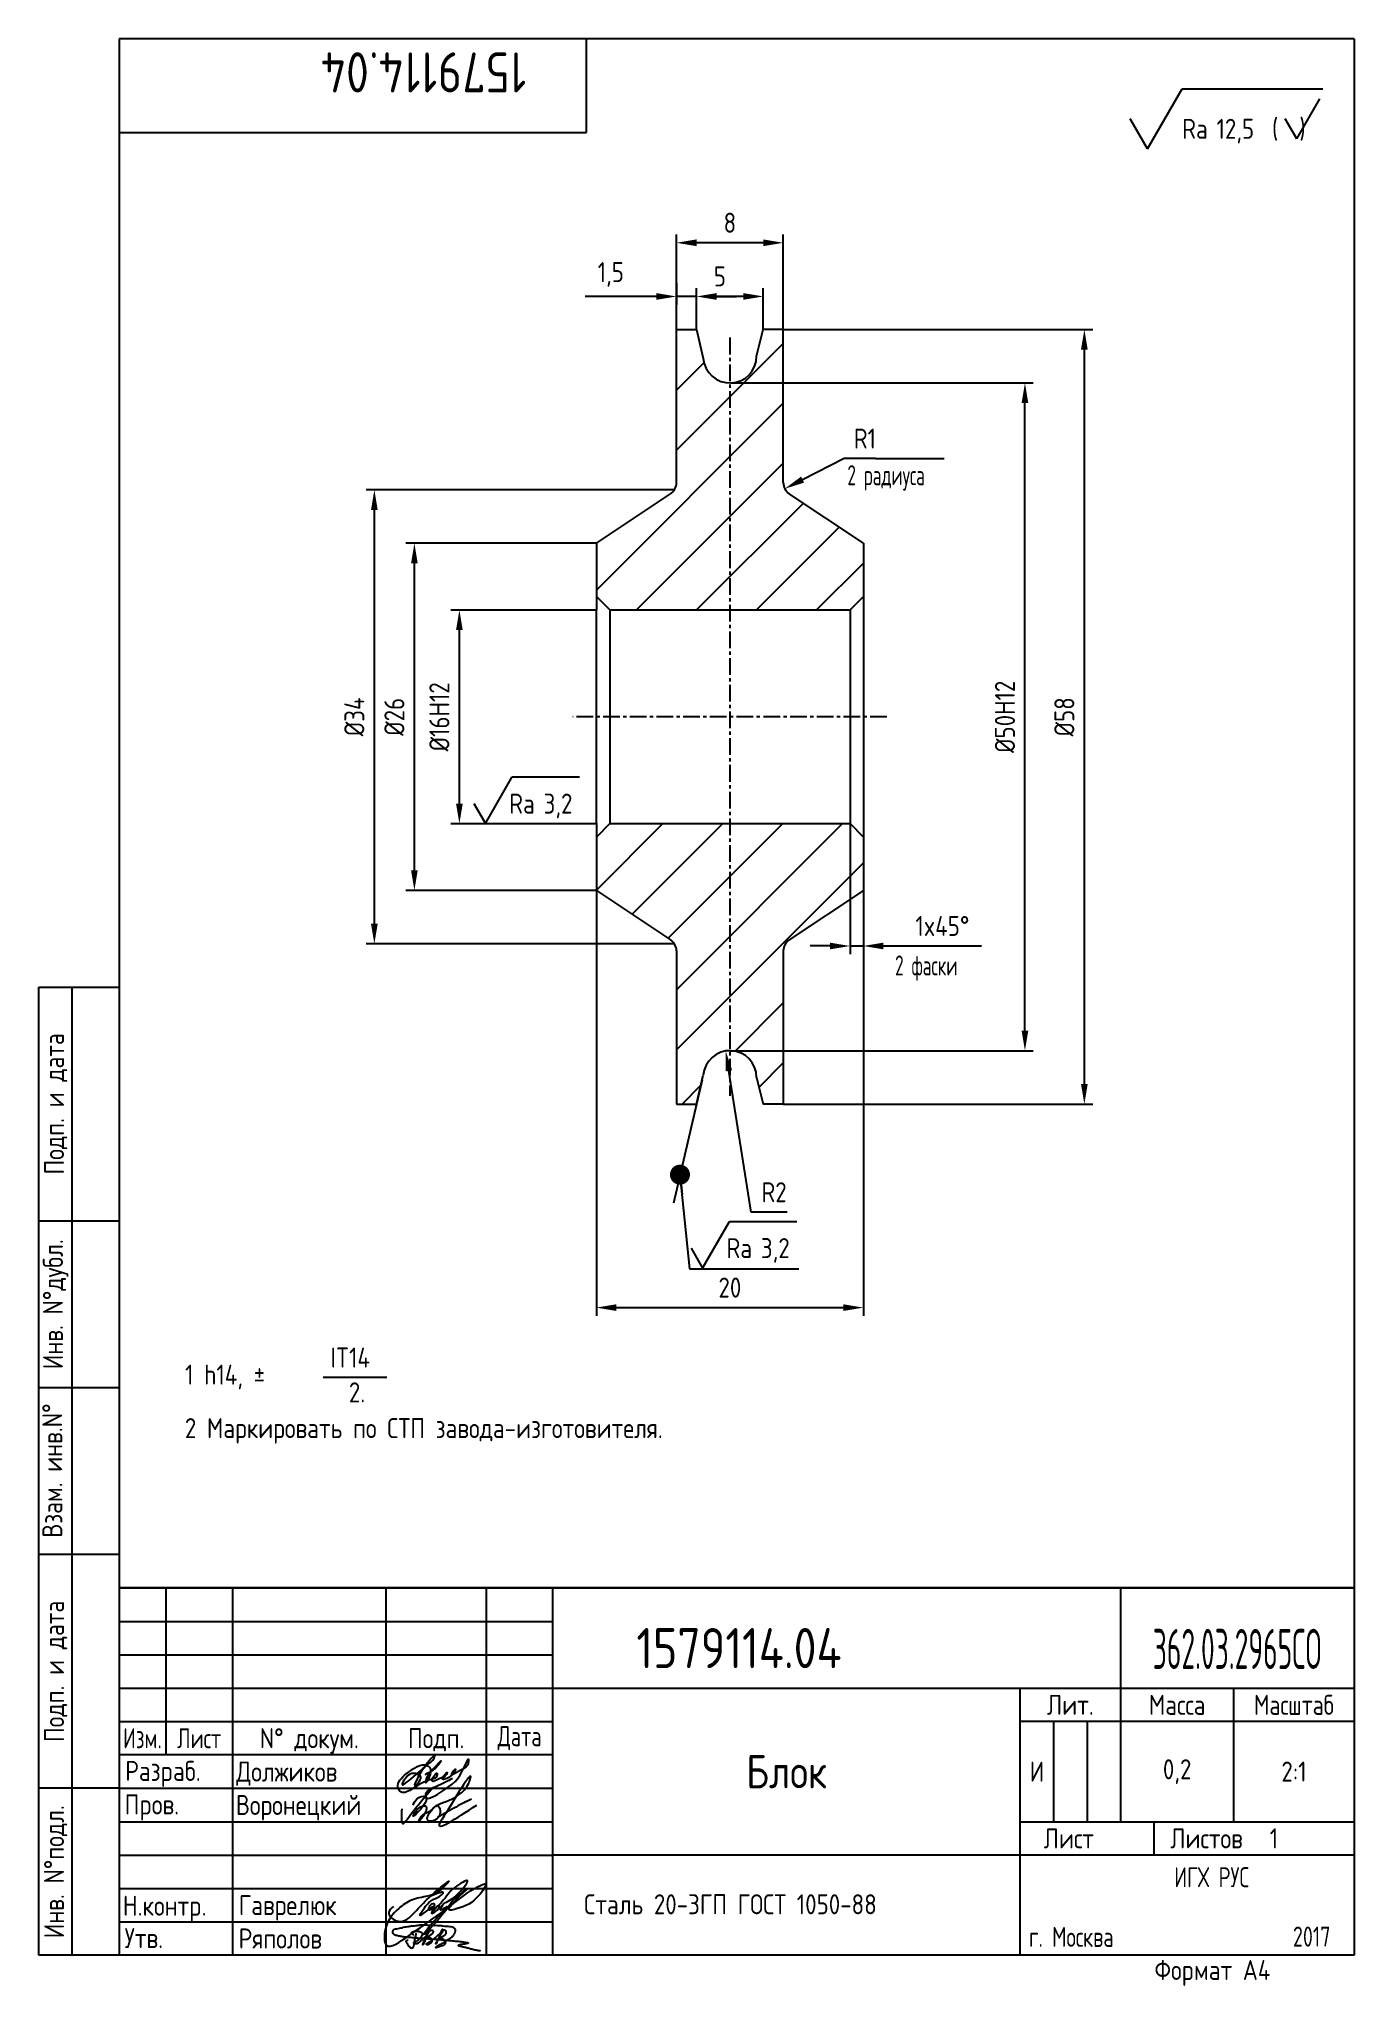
# Paper-space layout 'A4_protect' of a CAD drawing. Header units: millimetres. Extents: x 8 to 205, y 0 to 292.
# The model-space entities are those that its viewports show. They can reach past a viewport. Long polylines and large blocks are cut down to what shows.
import ezdxf
from ezdxf.enums import TextEntityAlignment as Align

# ---------------------------------------------------------------- set-up
doc = ezdxf.new("R2010")
doc.units = ezdxf.units.MM
doc.header["$LTSCALE"] = 4
doc.linetypes.add('CENTER', pattern=[2, 1.25, -0.25, 0.25, -0.25])
for name, color, linetype in [('Bord', 1, 'Continuous'), ('CEN', 5, 'CENTER'), ('Cont', 6, 'Continuous'), ('DIM', 7, 'Continuous'), ('Hatch', 2, 'Continuous'), ('Text', 3, 'Continuous'), ('Textb', 6, 'Continuous')]:
    doc.layers.add(name, color=color, linetype=linetype)
doc.layers.get('Defpoints').off()
doc.styles.add('Style1', font='romans.shx', dxfattribs={"width": 0.8})
doc.dimstyles.new('Lin05', dxfattribs={"dimscale": 0.5, "dimtxt": 3, "dimasz": 3, "dimexe": 1.25, "dimexo": 0, "dimgap": 1.5, "dimtad": 1, "dimtxsty": 'Style1', "dimcen": 2.5, "dimclrt": 3, "dimadec": 0, "dimazin": 0, "dimtfac": 1, "dimtmove": 0, "dimatfit": 3, "dimldrblk": 'DOT', "dimfxl": 1, "dimarcsym": 0})
doc.dimstyles.new('Rad05', dxfattribs={"dimscale": 0.5, "dimtxt": 3, "dimasz": 3, "dimexe": 1.25, "dimexo": 0, "dimgap": 1.5, "dimtad": 1, "dimtoh": 1, "dimtxsty": 'Style1', "dimcen": 2.5, "dimclrt": 3, "dimadec": 0, "dimazin": 0, "dimtfac": 1, "dimtmove": 0, "dimatfit": 3, "dimfxl": 1, "dimarcsym": 0})

# ---------------------------------------------------------------- blocks, each defined once
blk = doc.blocks.new('A4')
at = {"layer": 'Bord'}
for p, q in [((20, 55), (85, 55)), ((20, 50), (85, 50)), ((20, 45), (85, 45)), ((160, 40), (160, 25)), ((165, 40), (165, 25)), ((20, 30), (85, 30)), ((20, 25), (85, 25)), ((20, 20), (85, 20)), ((20, 15), (85, 15)), ((20, 10), (85, 10))]:
    blk.add_line(p, q, dxfattribs=at)
at = {"layer": 'Cont'}
for p, q in [((205, 292), (20, 292)), ((20, 292), (20, 5)), ((90, 278), (90, 292)), ((205, 292), (205, 5)), ((20, 278), (90, 278)), ((8, 5), (8, 150)), ((8, 150), (20, 150)), ((13, 5), (13, 150)), ((8, 115), (20, 115)), ((20, 90), (8, 90)), ((20, 65), (8, 65)), ((205, 60), (20, 60)), ((20, 60), (205, 60)), ((27, 60), (27, 35)), ((37, 60), (37, 5)), ((60, 5), (60, 60)), ((75, 60), (75, 5)), ((85, 5), (85, 60)), ((170, 60), (170, 25)), ((85, 45), (205, 45)), ((155, 5), (155, 45)), ((187, 25), (187, 45)), ((20, 40), (85, 40)), ((205, 40), (155, 40)), ((85, 35), (20, 35)), ((20, 30), (8, 30)), ((155, 25), (205, 25)), ((175, 25), (175, 20)), ((205, 20), (85, 20)), ((20, 5), (8, 5)), ((205, 5), (20, 5))]:
    blk.add_line(p, q, dxfattribs=at)
at = {"layer": 'Text', "style": 'Style1', "width": 0.8}
for s, p in [('Подп. и дата', (10.5, 132.5)), ('Инв. N%%dдубл.', (10.5, 102.5)), ('Взам. инв.N%%d ', (10, 78.38)), ('Подп. и дата', (10.5, 47.5)), ('Инв. N%%dподл.', (10.5, 17.5))]:
    blk.add_text(s, height=3, rotation=90, dxfattribs=at).set_placement(p, align=Align.MIDDLE)
at = {"layer": 'Text', "style": 'Style1'}
for s, width, p in [('Лит.', 0.8, (162.5, 42.5)), ('Масса', 0.8, (178.5, 42.5)), ('Масштаб', 0.75, (196, 42.5)), ('Изм.', 0.7, (23.5, 37.5)), ('Лист', 0.7, (32, 37.5)), ('N%%d докум.', 0.8, (48.5, 37.5)), ('Подп.', 0.8, (67.5, 37.5)), ('Лист', 0.8, (162.27, 22.5)), ('Листов', 0.8, (182.9, 22.5))]:
    blk.add_text(s, height=3, dxfattribs=dict(at, width=width)).set_placement(p, align=Align.MIDDLE_CENTER)
at = {"layer": 'Text', "style": 'Style1', "width": 0.7}
for s, p in [('Дата', (80, 37.5)), ('ИГХ РУС', (183.68, 16.69))]:
    blk.add_text(s, height=3, dxfattribs=at).set_placement(p, align=Align.MIDDLE)
at = {"layer": 'Text', "style": 'Style1'}
for s, width, p in [('Разpаб.', 0.8, (20.92, 31.1)), ('Пpов.', 0.8, (20.84, 26.08)), ('Н.контp.', 0.8, (20.57, 10.92)), ('Утв.', 0.8, (20.84, 6.06)), ('г. Москва', 0.7, (156.3, 6.25)), ('Фоpмат А4', 0.8, (175.11, 1.29))]:
    blk.add_text(s, height=3, dxfattribs=dict(at, width=width)).set_placement(p)
for tag, p, width in [('ФИО', (39, 31), 0.8), ('ФИО', (39, 26), 0.8), ('ГОСТ_СОРТАМЕНТА', (98.19, 14), 0.8), ('ФИО', (39, 11), 0.8), ('ФИО', (39, 6), 0.8), ('200', (192.85, 6.29), 0.7)]:
    blk.add_attdef(tag, p, '', height=3, dxfattribs=dict(at, width=width))
at = {"layer": 'Text', "style": 'Style1', "width": 0.8}
for tag, p in [('И', (157.49, 32.5)), ('700', (178.5, 32.5)), ('1:20', (196, 32.5))]:
    blk.add_attdef(tag, text='', height=3, dxfattribs=at).set_placement(p, align=Align.MIDDLE)
blk.add_attdef('Сборочный_чертеж', text='', height=3, dxfattribs=at).set_placement((120, 21.3), align=Align.CENTER)
for tag, p in [('1', (171.12, 22.5)), ('2', (193, 22.5))]:
    blk.add_attdef(tag, text='', height=3, dxfattribs=at).set_placement(p, align=Align.MIDDLE_CENTER)
blk.add_attdef('ЛИСТ', text='', height=3, dxfattribs=at).set_placement((85.99, 12.5), align=Align.MIDDLE_LEFT)
at = {"layer": 'Text', "style": 'Style1', "width": 0.7}
blk.add_attdef('%%OГОСТ_ТЕХ._ТРЕБОВАНИЙ', text='', height=3, dxfattribs=at).set_placement((98.19, 8), align=Align.BOTTOM_LEFT)
at = {"layer": 'Textb', "style": 'Style1', "width": 0.8}
blk.add_attdef('1234567', (81, 290), '', height=6, rotation=180, dxfattribs=at)
blk.add_attdef('1234567', (123.4, 48), '', height=6, dxfattribs=at)
for tag, height, p in [('123ХЯ', 6, (183.62, 48)), ('НАИМЕНОВАНИЕ', 5, (120, 30))]:
    blk.add_attdef(tag, text='', height=height, dxfattribs=at).set_placement(p, align=Align.CENTER)
blk = doc.blocks.new('A$C314368CF')
at = {"layer": 'Text'}
for q in [(7.18, 6), (1.98, 3)]:
    blk.add_line((3.72, 0), q, dxfattribs=at)
at = {"layer": 'Text', "style": 'Style1', "width": 0.8}
blk.add_text('(  )', height=3, dxfattribs=at).set_placement((0, 0))
blk = doc.blocks.new('sherISO_18')
at = {"layer": 'Cont'}
for p, q in [((-30.94, -16.46), (-25.74, -7.46)), ((-25.74, -7.46), (-4.67, -7.46)), ((-30.94, -16.46), (-33.54, -11.96))]:
    blk.add_line(p, q, dxfattribs=at)
blk.add_blockref('A$C314368CF', (-12.3, -14.96))
at = {"layer": 'Textb', "style": 'Style1', "width": 0.8}
blk.add_text('Ra', height=3, dxfattribs=at).set_placement((-25.74, -14.96))
blk.add_attdef('12,5', (-20.6, -14.96), '', height=3, dxfattribs=at)
blk = doc.blocks.new('A$C63F45750')
at = {"layer": 'Text'}
for points, knots in [([(3.17, 2.37), (3.12, 2.38), (3.04, 2.41), (2.94, 2.5), (2.85, 2.57), (2.79, 2.69), (2.87, 2.77), (2.99, 2.84), (3.16, 2.89), (3.36, 2.93), (3.6, 2.95), (3.82, 2.92), (4.05, 2.87), (4.25, 2.78), (4.45, 2.63), (4.46, 2.42), (4.38, 2.26), (4.28, 2.1), (4.17, 1.94), (4.03, 1.78), (3.89, 1.62), (3.75, 1.52), (3.63, 1.43), (3.49, 1.36), (3.35, 1.3), (3.24, 1.25), (3.16, 1.21), (3.12, 1.15), (3.19, 1.1), (3.27, 1.09), (3.4, 1.07), (3.55, 1.07), (3.72, 1.12), (3.92, 1.19), (4.1, 1.34), (4.26, 1.51), (4.44, 1.65), (4.59, 1.81), (4.74, 1.93), (4.84, 2.04), (4.93, 2.14), (5.07, 2.29), (5.19, 2.53), (5.28, 2.68), (5.35, 2.96), (5.23, 2.66), (5.2, 2.44), (5.04, 2.09), (4.95, 1.81), (4.86, 1.57), (4.75, 1.31), (4.67, 1.12), (4.46, 0.78), (4.62, 1.17), (4.71, 1.45), (4.88, 1.74), (5.01, 2), (5.08, 2.19), (5.19, 2.4), (5.32, 2.58), (5.4, 2.75), (5.52, 2.89), (5.65, 3.04), (5.85, 3.1), (6.02, 3.03), (6.08, 2.87), (6.03, 2.7), (5.9, 2.51), (5.7, 2.37), (5.55, 2.23), (5.4, 2.17), (5.31, 2.12), (5.12, 2.09), (5.35, 2.07), (5.48, 2), (5.64, 1.93), (5.75, 1.8), (5.85, 1.67), (5.89, 1.54), (5.89, 1.37), (5.8, 1.2), (5.63, 1.06), (5.41, 0.94), (5.23, 0.86), (5.02, 0.92), (5.13, 1.1), (5.28, 1.16), (5.44, 1.27), (5.61, 1.36), (5.74, 1.46), (5.86, 1.53), (5.95, 1.61), (6.05, 1.69), (6.15, 1.77), (6.28, 1.87), (6.46, 2.02), (6.65, 2.19), (6.83, 2.37), (6.98, 2.49), (7.11, 2.61), (7.2, 2.74), (7.32, 2.84), (7.42, 2.97), (7.48, 3.08), (7.48, 3.27), (7.34, 3.08), (7.28, 2.94), (7.18, 2.69), (7.1, 2.46), (7, 2.22), (6.93, 1.98), (6.83, 1.78), (6.73, 1.55), (6.67, 1.34), (6.6, 1.14), (6.56, 1.03), (6.39, 0.99), (6.62, 1.33), (6.75, 1.54), (6.93, 1.87), (7.05, 2.08), (7.18, 2.32), (7.33, 2.6), (7.47, 2.89), (7.6, 3.07), (7.79, 3.18), (7.95, 3.01), (8, 2.81), (7.99, 2.62), (7.94, 2.46), (7.83, 2.33), (7.69, 2.22), (7.53, 2.11), (7.37, 2.03), (7.21, 1.99), (7.11, 1.97), (6.89, 1.98), (7.07, 1.94), (7.15, 1.9), (7.27, 1.88), (7.39, 1.84), (7.52, 1.81), (7.62, 1.72), (7.7, 1.62), (7.78, 1.51), (7.83, 1.39), (7.87, 1.26), (7.88, 1.13), (7.86, 0.99), (7.75, 0.88), (7.6, 0.77), (7.4, 0.73), (7.19, 0.66), (6.97, 0.55), (6.71, 0.48), (6.57, 0.44), (6.42, 0.42), (6.52, 0.58), (6.61, 0.64), (6.81, 0.78), (7.06, 0.89), (7.33, 1.04), (7.55, 1.16), (7.7, 1.24), (7.84, 1.32), (7.99, 1.43), (8.21, 1.58), (8.48, 1.76), (8.74, 1.95), (8.97, 2.12), (9.1, 2.29), (9.23, 2.44), (9.3, 2.6), (9.37, 2.74), (9.42, 2.92), (9.45, 3.13), (9.21, 3.48), (8.67, 3.59), (8.09, 3.63), (7.57, 3.66), (7.06, 3.74), (6.57, 3.75), (6.09, 3.74), (5.67, 3.78), (5.28, 3.78), (4.96, 3.81), (4.65, 3.83), (4.31, 3.82), (3.97, 3.79), (3.61, 3.74), (3.22, 3.67), (2.86, 3.66), (2.53, 3.61), (2.18, 3.52), (1.78, 3.54), (1.38, 3.37), (0.96, 3.35), (0.58, 3.24), (0.25, 3.19), (0.03, 3.06), (-0.03, 2.83), (0.02, 2.6), (0.26, 2.38), (0.59, 2.33), (1, 2.2), (1.48, 2.15), (1.93, 2.05), (2.35, 2.02), (2.72, 2.01), (3.11, 1.94), (3.68, 1.94), (4.25, 1.83), (4.91, 1.87), (5.53, 1.76), (6.13, 1.72), (6.73, 1.71), (7.32, 1.62), (7.99, 1.55), (8.64, 1.54), (9.16, 1.46), (9.61, 1.42), (10.03, 1.4), (10.41, 1.32), (10.73, 1.29), (11.01, 1.24), (11.18, 1.23), (11.42, 1.14), (11.18, 1.06), (11.01, 1.03), (10.71, 0.98), (10.37, 0.92), (10.1, 0.91), (9.65, 0.75), (10.22, 0.67), (10.54, 0.59), (11.08, 0.47), (11.61, 0.35), (12.17, 0.15), (12.64, 0.08), (12.98, 0.03), (13.11, 0.01), (13.18, 0)], [0, 0, 0, 0, 0.153866, 0.270441, 0.388867, 0.510533, 0.592156, 0.71333, 0.90842, 1.11344, 1.349254, 1.61246, 1.782219, 2.047249, 2.291879, 2.451528, 2.651081, 2.806158, 3.017979, 3.227348, 3.462381, 3.633009, 3.75766, 3.920516, 4.080796, 4.214529, 4.291786, 4.349969, 4.397594, 4.50822, 4.594826, 4.799244, 4.954392, 5.128468, 5.437537, 5.632649, 5.842485, 6.094987, 6.293219, 6.410959, 6.551192, 6.687808, 7.022147, 7.294342, 7.425356, 7.52079, 7.946481, 8.313051, 8.59833, 8.833695, 9.090496, 9.427695, 9.601191, 9.883219, 10.093306, 10.673943, 10.798776, 10.974628, 11.287247, 11.486184, 11.648652, 11.848902, 12.027194, 12.25348, 12.40059, 12.537783, 12.716293, 12.91523, 13.208551, 13.438489, 13.549668, 13.67779, 13.77127, 13.930001, 14.029091, 14.272112, 14.434836, 14.547084, 14.739051, 14.830983, 15.061241, 15.268922, 15.500489, 15.788979, 15.879568, 16.024283, 16.221854, 16.418714, 16.593102, 16.783247, 16.91018, 17.018213, 17.135263, 17.278205, 17.430482, 17.620087, 17.979626, 18.191789, 18.388716, 18.565718, 18.714854, 18.857929, 19.039974, 19.171375, 19.283034, 19.400085, 19.618058, 19.882245, 20.150781, 20.377854, 20.649532, 20.89723, 21.042543, 21.40016, 21.557817, 21.667145, 21.752781, 21.926256, 22.412297, 22.813145, 22.961412, 23.171289, 23.607257, 23.940428, 24.110007, 24.291214, 24.48084, 24.697609, 24.904078, 25.034245, 25.218018, 25.407651, 25.573473, 25.787447, 25.930292, 26.051316, 26.18846, 26.285312, 26.406799, 26.52425, 26.630463, 26.793722, 26.898606, 27.029313, 27.171012, 27.314101, 27.419918, 27.580557, 27.709367, 27.829268, 28.024364, 28.266961, 28.41242, 28.705761, 28.989137, 29.187748, 29.233768, 29.332802, 29.529535, 29.667094, 30.039923, 30.332117, 30.61061, 30.769982, 30.856778, 31.109923, 31.313488, 31.656425, 32.066331, 32.296628, 32.49714, 32.710276, 32.891468, 33.014834, 33.177747, 33.444503, 33.618009, 34.409008, 34.914636, 35.419802, 35.95397, 36.458179, 36.88069, 37.388403, 37.738353, 38.034261, 38.353468, 38.693154, 39.037638, 39.391136, 39.787481, 40.203773, 40.488977, 40.784975, 41.26625, 41.668005, 42.070065, 42.499388, 42.869834, 43.079573, 43.213439, 43.554591, 43.717296, 44.153724, 44.506336, 45.019111, 45.587859, 45.90191, 46.270392, 46.703958, 47.093115, 47.952647, 48.44014, 49.079253, 49.808223, 50.268654, 50.851051, 51.604831, 52.298429, 52.776925, 53.1907, 53.661988, 54.042386, 54.348524, 54.616841, 54.853814, 54.983777, 55.126096, 55.333328, 55.613101, 56.008732, 56.315809, 56.59982, 56.87931, 57.399251, 57.889617, 58.432507, 59.066698, 59.660314, 59.862668, 60.07277, 60.07277, 60.07277, 60.07277]), ([(2.31, 1.53), (2.26, 1.52), (2.17, 1.51), (2.06, 1.48), (1.93, 1.38), (2.07, 1.25), (2.14, 1.11), (2.26, 0.93), (2.39, 0.72), (2.57, 0.54), (2.71, 0.44), (2.86, 0.4), (3.02, 0.43), (3.14, 0.54), (3.21, 0.79), (3.25, 1.07), (3.31, 1.4), (3.35, 1.67), (3.38, 1.92), (3.47, 2.19), (3.5, 2.43), (3.54, 2.59), (3.56, 2.64)], [0, 0, 0, 0, 0.15847, 0.269731, 0.363591, 0.555514, 0.688037, 0.848606, 1.204359, 1.433632, 1.58673, 1.729549, 1.880686, 2.057874, 2.19169, 2.63505, 2.928153, 3.184121, 3.441863, 3.696117, 4.025873, 4.178055, 4.178055, 4.178055, 4.178055])]:
    blk.add_open_spline(points, degree=3, knots=knots, dxfattribs=at)
blk = doc.blocks.new('*D6')
at = {"layer": 'DIM', "color": 0, "lineweight": -2, "transparency": 16777216}
for p, q in [((905.18, 447.16), (905.18, 415.3)), ((925.18, 447.16), (925.18, 415.3)), ((906.68, 415.92), (923.68, 415.92))]:
    blk.add_line(p, q, dxfattribs=at)
at = {"layer": 'DIM', "color": 0, "transparency": 16777216}
for points in [[(906.68, 416.17), (906.68, 415.67), (905.18, 415.92)], [(923.68, 416.17), (923.68, 415.67), (925.18, 415.92)]]:
    blk.add_solid(points, dxfattribs=at)
at = {"layer": 'DIM', "color": 3, "transparency": 16777216, "insert": (915.18, 417.42), "char_height": 1.5, "attachment_point": 5, "style": 'Style1'}
blk.add_mtext('20', dxfattribs=at)
blk = doc.blocks.new('_Dot')
at = {"color": 0, "linetype": 'ByBlock', "lineweight": -2}
blk.add_line((-0.5, 0), (-1, 0), dxfattribs=at)
at = {"color": 0, "linetype": 'ByBlock', "const_width": 0.5}
blk.add_lwpolyline([(-0.25, 0, 1), (0.25, 0, 1)], format="xyb", close=True, dxfattribs=at)
blk = doc.blocks.new('*D7')
at = {"layer": 'DIM', "color": 0, "lineweight": -2, "transparency": 16777216}
for p, q in [((919.18, 489.16), (942.36, 489.16)), ((941.73, 432.66), (941.73, 487.66)), ((919.18, 431.16), (942.36, 431.16))]:
    blk.add_line(p, q, dxfattribs=at)
at = {"layer": 'DIM', "color": 0, "transparency": 16777216}
for points in [[(941.48, 487.66), (941.98, 487.66), (941.73, 489.16)], [(941.48, 432.66), (941.98, 432.66), (941.73, 431.16)]]:
    blk.add_solid(points, dxfattribs=at)
at = {"layer": 'DIM', "color": 3, "transparency": 16777216, "insert": (940.23, 460.16), "char_height": 1.5, "attachment_point": 5, "rotation": 90, "style": 'Style1'}
blk.add_mtext('%%c58', dxfattribs=at)
blk = doc.blocks.new('*D8')
at = {"layer": 'DIM', "color": 0, "lineweight": -2, "transparency": 16777216}
for p, q in [((905.18, 473.16), (890.92, 473.16)), ((891.55, 448.66), (891.55, 471.66)), ((905.18, 447.16), (890.92, 447.16))]:
    blk.add_line(p, q, dxfattribs=at)
at = {"layer": 'DIM', "color": 0, "transparency": 16777216}
for points in [[(891.3, 471.66), (891.8, 471.66), (891.55, 473.16)], [(891.3, 448.66), (891.8, 448.66), (891.55, 447.16)]]:
    blk.add_solid(points, dxfattribs=at)
at = {"layer": 'DIM', "color": 3, "transparency": 16777216, "insert": (890.05, 460.16), "char_height": 1.5, "attachment_point": 5, "rotation": 90, "style": 'Style1'}
blk.add_mtext('%%c26', dxfattribs=at)
blk = doc.blocks.new('*D9')
at = {"layer": 'DIM', "color": 0, "lineweight": -2, "transparency": 16777216}
for p, q in [((915.26, 485.16), (937.9, 485.16)), ((937.28, 436.66), (937.28, 483.66)), ((915.18, 435.16), (937.9, 435.16))]:
    blk.add_line(p, q, dxfattribs=at)
at = {"layer": 'DIM', "color": 0, "transparency": 16777216}
for points in [[(937.03, 483.66), (937.53, 483.66), (937.28, 485.16)], [(937.03, 436.66), (937.53, 436.66), (937.28, 435.16)]]:
    blk.add_solid(points, dxfattribs=at)
at = {"layer": 'DIM', "color": 3, "transparency": 16777216, "insert": (935.78, 460.16), "char_height": 1.5, "attachment_point": 5, "rotation": 90, "style": 'Style1'}
blk.add_mtext('%%c50H12', dxfattribs=at)
blk = doc.blocks.new('*D10')
at = {"layer": 'DIM', "color": 0, "lineweight": -2, "transparency": 16777216}
for p, q in [((911.03, 477.16), (887.93, 477.16)), ((888.55, 444.66), (888.55, 475.66)), ((911.03, 443.16), (887.93, 443.16))]:
    blk.add_line(p, q, dxfattribs=at)
at = {"layer": 'DIM', "color": 0, "transparency": 16777216}
for points in [[(888.3, 475.66), (888.8, 475.66), (888.55, 477.16)], [(888.3, 444.66), (888.8, 444.66), (888.55, 443.16)]]:
    blk.add_solid(points, dxfattribs=at)
at = {"layer": 'DIM', "color": 3, "transparency": 16777216, "insert": (887.05, 460.16), "char_height": 1.5, "attachment_point": 5, "rotation": 90, "style": 'Style1'}
blk.add_mtext('%%c34', dxfattribs=at)
blk = doc.blocks.new('*D11')
at = {"layer": 'DIM', "color": 0, "lineweight": -2, "transparency": 16777216}
for p, q in [((916.77, 423.06), (915.1, 433.66)), ((919.46, 423.06), (916.77, 423.06))]:
    blk.add_line(p, q, dxfattribs=at)
at = {"layer": 'DIM', "color": 0, "transparency": 16777216}
blk.add_solid([(915.35, 433.69), (914.86, 433.62), (914.87, 435.14)], dxfattribs=at)
at = {"layer": 'DIM', "color": 3, "transparency": 16777216, "insert": (918.49, 424.56), "char_height": 1.5, "attachment_point": 5, "style": 'Style1'}
blk.add_mtext('R2', dxfattribs=at)
blk = doc.blocks.new('*D12')
at = {"layer": 'DIM', "color": 0, "lineweight": -2, "transparency": 16777216}
for p, q in [((905.18, 468.16), (894.29, 468.16)), ((894.92, 453.66), (894.92, 466.66)), ((905.18, 452.16), (894.29, 452.16))]:
    blk.add_line(p, q, dxfattribs=at)
at = {"layer": 'DIM', "color": 0, "transparency": 16777216}
for points in [[(894.67, 466.66), (895.17, 466.66), (894.92, 468.16)], [(894.67, 453.66), (895.17, 453.66), (894.92, 452.16)]]:
    blk.add_solid(points, dxfattribs=at)
at = {"layer": 'DIM', "color": 3, "transparency": 16777216, "insert": (893.42, 460.16), "char_height": 1.5, "attachment_point": 5, "rotation": 90, "style": 'Style1'}
blk.add_mtext('%%c16H12', dxfattribs=at)
blk = doc.blocks.new('sherISO_04')
at = {"layer": 'Text'}
blk.add_line((4.04, 7), (14.12, 7), dxfattribs=at)
blk.add_lwpolyline([(-1.73, 3), (0, 0), (4.04, 7)], dxfattribs=at)
at = {"layer": 'Text', "style": 'Style1', "width": 0.8}
blk.add_text('Ra', height=3, dxfattribs=at).set_placement((3.58, 1.5))
blk.add_attdef('3,2', (8.73, 1.5), '', height=3, dxfattribs=at)
blk = doc.blocks.new('*D14')
at = {"layer": 'DIM', "color": 0, "lineweight": -2, "transparency": 16777216}
for p, q in [((911.18, 489.11), (911.18, 496.29)), ((919.18, 489.16), (919.18, 496.29)), ((917.68, 495.66), (912.68, 495.66))]:
    blk.add_line(p, q, dxfattribs=at)
at = {"layer": 'DIM', "color": 0, "transparency": 16777216}
for points in [[(912.68, 495.91), (912.68, 495.41), (911.18, 495.66)], [(917.68, 495.91), (917.68, 495.41), (919.18, 495.66)]]:
    blk.add_solid(points, dxfattribs=at)
at = {"layer": 'DIM', "color": 3, "transparency": 16777216, "insert": (915.18, 497.16), "char_height": 1.5, "attachment_point": 5, "style": 'Style1'}
blk.add_mtext('8', dxfattribs=at)
blk = doc.blocks.new('*D15')
at = {"layer": 'DIM', "color": 0, "lineweight": -2, "transparency": 16777216}
for p, q in [((912.68, 489.16), (912.68, 492.27)), ((916.18, 491.64), (914.18, 491.64)), ((917.68, 489.16), (917.68, 492.27))]:
    blk.add_line(p, q, dxfattribs=at)
at = {"layer": 'DIM', "color": 0, "transparency": 16777216}
for points in [[(914.18, 491.89), (914.18, 491.39), (912.68, 491.64)], [(916.18, 491.89), (916.18, 491.39), (917.68, 491.64)]]:
    blk.add_solid(points, dxfattribs=at)
at = {"layer": 'DIM', "color": 3, "transparency": 16777216, "insert": (914.43, 493.14), "char_height": 1.5, "attachment_point": 5, "style": 'Style1'}
blk.add_mtext('5', dxfattribs=at)
blk = doc.blocks.new('*D16')
at = {"layer": 'DIM', "color": 0, "lineweight": -2, "transparency": 16777216}
for p, q in [((909.68, 491.64), (904.34, 491.64)), ((911.18, 492.67), (911.18, 491.02)), ((912.68, 491.64), (911.18, 491.64)), ((912.68, 491.64), (912.68, 492.27)), ((914.18, 491.64), (915.68, 491.64))]:
    blk.add_line(p, q, dxfattribs=at)
at = {"layer": 'DIM', "color": 0, "transparency": 16777216}
for points in [[(909.68, 491.89), (909.68, 491.39), (911.18, 491.64)], [(914.18, 491.89), (914.18, 491.39), (912.68, 491.64)]]:
    blk.add_solid(points, dxfattribs=at)
at = {"layer": 'DIM', "color": 3, "transparency": 16777216, "insert": (906.26, 493.29), "char_height": 1.5, "attachment_point": 5, "style": 'Style1'}
blk.add_mtext('1,5', dxfattribs=at)
blk = doc.blocks.new('*D17')
at = {"layer": 'DIM', "color": 0, "lineweight": -2, "transparency": 16777216}
for p, q in [((924.18, 454.95), (924.18, 442.38)), ((925.18, 454.95), (925.18, 442.38)), ((922.68, 443), (921.18, 443)), ((924.18, 443), (925.18, 443)), ((926.68, 443), (934.02, 443))]:
    blk.add_line(p, q, dxfattribs=at)
at = {"layer": 'DIM', "color": 0, "transparency": 16777216}
for points in [[(922.68, 443.25), (922.68, 442.75), (924.18, 443)], [(926.68, 443.25), (926.68, 442.75), (925.18, 443)]]:
    blk.add_solid(points, dxfattribs=at)
at = {"layer": 'DIM', "color": 3, "transparency": 16777216, "insert": (931.1, 444.5), "char_height": 1.5, "attachment_point": 5, "style": 'Style1'}
blk.add_mtext('1x45°', dxfattribs=at)
blk = doc.blocks.new('*D18')
at = {"layer": 'DIM', "color": 0, "lineweight": -2, "transparency": 16777216}
for p, q in [((923.74, 479.5), (920.63, 477.92)), ((926.09, 479.5), (923.74, 479.5))]:
    blk.add_line(p, q, dxfattribs=at)
at = {"layer": 'DIM', "color": 0, "transparency": 16777216}
blk.add_solid([(920.51, 478.15), (920.74, 477.7), (919.29, 477.24)], dxfattribs=at)
at = {"layer": 'DIM', "color": 3, "transparency": 16777216, "insert": (925.29, 481), "char_height": 1.5, "attachment_point": 5, "style": 'Style1'}
blk.add_mtext('R1', dxfattribs=at)

msp = doc.modelspace()

# ---------------------------------------------------------------- hatches: boundary and pattern name
at = {"layer": 'Hatch'}
h = msp.add_hatch(dxfattribs=at)
h.set_pattern_fill('ANSI31', color=256, style=0)
h.paths.add_polyline_path([(919.626, 476.865, -0.2507649), (919.181, 477.697), (919.181, 489.161), (917.681, 489.161), (917.181, 487.161, -0.4142136), (915.181, 485.161), (915.181, 468.161), (924.181, 468.161), (925.181, 469.161), (925.181, 473.161)])
h.paths.add_polyline_path([(915.181, 485.161, -0.3903882), (913.187, 486.998), (912.681, 489.161), (911.181, 489.161), (911.181, 477.697, -0.2507649), (910.735, 476.865), (905.181, 473.161), (905.181, 469.161), (906.181, 468.161), (915.181, 468.161)])
h.paths.add_polyline_path([(915.181, 435.161, -0.4142136), (917.181, 433.161), (917.681, 431.161), (919.181, 431.161), (919.181, 442.626, -0.2507649), (919.626, 443.458), (925.181, 447.161), (925.181, 451.161), (924.181, 452.161), (915.181, 452.161)])
h.paths.add_polyline_path([(910.735, 443.458, -0.2507649), (911.181, 442.626), (911.181, 431.161), (912.681, 431.161), (913.187, 433.325, -0.3903882), (915.181, 435.161), (915.181, 452.161), (906.181, 452.161), (905.181, 451.161), (905.181, 447.161)])

# ---------------------------------------------------------------- linework, layer by layer
at = {"layer": 'CEN'}
for p, q in [((915.181, 488.555), (915.181, 431.768)), ((926.935, 460.161), (903.427, 460.161))]:
    msp.add_line(p, q, dxfattribs=at)
at = {"layer": 'Cont'}
for p, q in [((911.181, 489.161), (912.681, 489.161)), ((911.181, 477.697), (911.181, 489.161)), ((912.681, 489.161), (913.187, 486.998)), ((917.181, 487.161), (917.681, 489.161)), ((919.181, 489.161), (917.681, 489.161)), ((919.181, 477.697), (919.181, 489.161)), ((905.181, 473.161), (910.735, 476.865)), ((925.181, 473.161), (919.626, 476.865)), ((905.181, 473.161), (905.181, 468.161)), ((925.181, 473.161), (925.181, 468.161)), ((906.181, 468.161), (905.181, 469.161)), ((905.181, 452.161), (905.181, 468.161)), ((906.181, 468.161), (924.181, 468.161)), ((906.181, 468.161), (906.181, 452.161)), ((924.181, 468.161), (925.181, 469.161)), ((924.181, 468.161), (924.181, 452.161)), ((925.181, 468.161), (925.181, 452.161)), ((905.181, 452.161), (905.181, 447.161)), ((906.181, 452.161), (905.181, 451.161)), ((906.181, 452.161), (924.181, 452.161)), ((924.181, 452.161), (925.181, 451.161)), ((925.181, 452.161), (925.181, 447.161)), ((905.181, 447.161), (910.735, 443.458)), ((925.181, 447.161), (919.626, 443.458)), ((911.181, 442.626), (911.181, 431.161)), ((919.181, 442.626), (919.181, 431.161)), ((912.681, 431.161), (913.187, 433.325)), ((917.181, 433.161), (917.681, 431.161)), ((911.181, 431.161), (912.681, 431.161)), ((919.181, 431.161), (917.681, 431.161))]:
    msp.add_line(p, q, dxfattribs=at)
for centre, radius, start, end in [((915.181, 487.161), 2, 184.69965, 0), ((910.181, 477.697), 1, 303.69007, 0), ((920.181, 477.697), 1, 180, 236.30993), ((910.181, 442.626), 1, 0, 56.30993), ((920.181, 442.626), 1, 123.69007, 180), ((915.181, 433.161), 2, 0, 175.30035)]:
    msp.add_arc(centre, radius, start, end, dxfattribs=at)
at = {"layer": 'DIM'}
for p, q in [((926.086, 479.501), (931.239, 479.501)), ((913.104, 432.968), (910.944, 423.744))]:
    msp.add_line(p, q, dxfattribs=at)

# ---------------------------------------------------------------- block references
at = {"layer": 'DIM', "xscale": 0.5, "yscale": 0.5, "zscale": 0.5}
for p in [(896.865, 452.161), (913.136, 418.876)]:
    msp.add_blockref('sherISO_04', p, dxfattribs=at).add_auto_attribs({'3,2': '3,2'})

# ---------------------------------------------------------------- texts
at = {"layer": 'DIM', "color": 3, "style": 'Style1', "width": 0.6}
for s, p in [('2 радиуса', (923.98, 477.505)), ('2 фаски', (927.551, 440.793))]:
    msp.add_text(s, height=1.5, dxfattribs=at).set_placement(p)

# ---------------------------------------------------------------- dimensions: what is measured, and where the dimension line sits
at = {"layer": 'DIM'}
for base, p1, p2, override, picture, middle in [((911.181, 495.661), (919.181, 489.161), (911.181, 489.109), {"dimdec": 0}, '*D14', (915.181, 495.661)), ((912.681, 491.645), (917.681, 489.161), (912.681, 489.161), {"dimsah": 1}, '*D15', (914.431, 491.645))]:
    dim = msp.add_linear_dim(base=base, p1=p1, p2=p2, dimstyle='Lin05', override=override, dxfattribs=at)
    dim.commit()
    dim.dimension.update_dxf_attribs({"geometry": picture, "text_midpoint": middle, "dimtype": 160})
dim = msp.add_linear_dim(base=(911.181, 491.645), p1=(912.681, 491.645), p2=(911.181, 492.67), dimstyle='Lin05', override={"dimdec": 1}, dxfattribs=at)
dim.commit()
dim.dimension.update_dxf_attribs({"geometry": '*D16', "text_midpoint": (906.259, 493.287)})
for base, p1, p2, text, picture, middle in [((941.733, 489.161), (919.181, 431.161), (919.181, 489.161), '%%c<>', '*D7', (940.233, 460.161)), ((937.276, 485.163), (915.181, 435.161), (915.263, 485.163), '%%c<>H12', '*D9', (935.776, 460.162)), ((891.547, 473.161), (905.181, 447.161), (905.181, 473.161), '%%c<>', '*D8', (890.047, 460.161))]:
    dim = msp.add_linear_dim(base=base, p1=p1, p2=p2, angle=90, text=text, dimstyle='Lin05', dxfattribs=at)
    dim.commit()
    dim.dimension.update_dxf_attribs({"geometry": picture, "text_midpoint": middle})
dim = msp.add_radius_dim(center=(920.181, 477.697), mpoint=(919.289, 477.244), dimstyle='Rad05', override={"dimtmove": 1}, dxfattribs=at)
dim.commit()
dim.dimension.update_dxf_attribs({"geometry": '*D18', "text_midpoint": (923.736, 479.501), "dimtype": 164})
dim = msp.add_linear_dim(base=(888.551, 477.161), p1=(911.025, 443.161), p2=(911.025, 477.161), angle=90, text='%%c<>', dimstyle='Lin05', override={"dimdec": 0}, dxfattribs=at)
dim.commit()
dim.dimension.update_dxf_attribs({"geometry": '*D10', "text_midpoint": (887.051, 460.161)})
dim = msp.add_linear_dim(base=(894.917, 468.161), p1=(905.181, 452.161), p2=(905.181, 468.161), angle=90, text='%%c<>H12', dimstyle='Lin05', dxfattribs=at)
dim.commit()
dim.dimension.update_dxf_attribs({"geometry": '*D12', "text_midpoint": (894.917, 460.161), "dimtype": 160})
dim = msp.add_linear_dim(base=(924.181, 443.002), p1=(925.181, 454.948), p2=(924.181, 454.948), text='<>x45°', dimstyle='Lin05', dxfattribs=at)
dim.commit()
dim.dimension.update_dxf_attribs({"geometry": '*D17', "text_midpoint": (931.102, 443.002), "dimtype": 160})
dim = msp.add_linear_dim(base=(925.181, 415.924), p1=(905.181, 447.161), p2=(925.181, 447.161), dimstyle='Lin05', dxfattribs=at)
dim.commit()
dim.dimension.update_dxf_attribs({"geometry": '*D6', "text_midpoint": (915.181, 417.424)})
dim = msp.add_radius_dim(center=(915.181, 433.161), mpoint=(914.87, 435.137), dimstyle='Rad05', dxfattribs=at)
dim.commit()
dim.dimension.update_dxf_attribs({"geometry": '*D11', "text_midpoint": (918.488, 423.058), "dimtype": 164})

# ---------------------------------------------------------------- leaders
msp.add_leader([(911.442, 425.872), (912.165, 418.832), (920.351, 418.832)], dimstyle='Lin05', dxfattribs=at)

psp = doc.layouts.new('A4_protect')

# ---------------------------------------------------------------- linework, layer by layer
at = {"layer": 'Cont'}
psp.add_line((205, 292), (205, 5), dxfattribs=at)
at = {"layer": 'Text'}
psp.add_line((50.56, 91.57), (60.13, 91.57), dxfattribs=at)
for points, knots in [([(64.31, 30.69), (64.73, 31.6), (65.27, 32.78), (67.54, 35.35), (67.09, 34.19), (65.58, 33.16), (61.38, 29.05), (63.03, 31.79), (64.01, 32.47), (65.57, 31.78), (64.93, 30.98), (64.41, 30.29), (64.25, 30.55), (64.29, 30.64), (64.31, 30.69)], [0, 0, 0, 0, 4.062617, 5.226919, 5.800291, 6.663227, 11.774431, 12.938639, 14.11351, 15.354081, 16.396133, 16.918576, 17.03251, 17.182794, 17.182794, 17.182794, 17.182794]), ([(69.96, 31.47), (69.2, 31.05), (67.89, 30.32), (66.01, 29.74), (65.69, 27.81), (70.62, 30.91), (70.95, 31.52), (72.36, 34.55), (72.32, 33.11), (71.45, 32.98), (69.26, 31.51), (70.57, 33.26), (70.04, 31.75), (67.51, 30.64), (69.4, 32.81), (68.86, 31.61), (68.13, 31.64), (66.26, 30.4), (67.6, 32.66), (67.72, 31.57), (65.82, 31.13), (64.54, 30.29), (62.4, 28.94), (61.35, 30.68), (62.85, 32.09), (64.26, 33.06), (65.54, 33.69), (66.5, 33.28), (66.91, 32.29), (65.61, 29.98), (66.31, 32.26), (66.91, 32.71), (68.56, 34.53), (67.57, 33.07), (66.84, 32.53), (66.04, 32.14), (65.79, 32.02)], [0, 0, 0, 0, 2.703743, 4.672825, 5.02799, 7.955933, 13.437489, 13.883188, 14.189441, 16.413959, 17.478513, 18.47964, 18.959294, 20.910841, 22.003091, 22.470554, 23.533771, 24.710748, 26.01626, 26.201331, 27.488187, 30.382065, 32.258784, 33.069724, 35.439902, 37.010787, 38.612861, 39.32109, 39.818865, 41.83144, 42.782113, 44.494961, 45.867914, 46.467245, 48.290622, 49.101188, 49.101188, 49.101188, 49.101188]), ([(64.04, 27.49), (64.2, 27.87), (64.52, 28.62), (67.02, 29.18), (65.21, 26.73), (63.7, 25.4), (64.75, 27.39), (66.89, 27.47), (64.42, 24.17), (65.48, 26.38), (66.65, 26.27), (67.62, 27.77), (68.46, 26.4), (67.62, 25.06), (65.59, 25.06), (67.17, 27.46), (69.58, 28.13), (71.95, 29.42), (73.44, 33.85), (69.66, 27.31), (66.99, 23.17), (70.46, 25.44), (73.6, 27.49)], [0, 0, 0, 0, 1.213353, 2.399709, 5.497648, 5.861317, 7.611627, 8.43806, 10.837371, 11.583123, 13.461301, 14.534506, 15.162086, 17.217848, 17.944717, 20.123775, 21.948027, 26.460707, 27.144718, 34.52243, 35.159468, 41.304292, 41.304292, 41.304292, 41.304292]), ([(62.35, 26.94), (62.31, 26.49), (62.25, 25.82), (62.4, 24.28), (63.74, 26.18), (64.87, 27.61), (66.25, 29.22), (67.05, 30.16)], [0, 0, 0, 0, 1.523947, 2.237958, 3.351836, 5.856423, 9.374056, 9.374056, 9.374056, 9.374056]), ([(72.78, 28.39), (72.01, 28), (70.3, 27.12), (68.63, 26.17), (67.7, 25.64)], [0, 0, 0, 0, 2.587978, 5.77327, 5.77327, 5.77327, 5.77327]), ([(61.09, 12.31), (60.76, 12), (59.88, 11.19), (62.27, 9.33), (65.4, 12.59), (66.89, 14.2), (69.78, 16.42), (67.88, 14.34), (66.47, 13.82), (63.77, 13.44), (61.47, 11.77), (59.74, 9.73), (59.59, 5.21), (65.75, 9.58), (69.5, 12.19), (72.78, 14.89), (75.45, 16.02), (73.13, 12.69), (71.84, 12.38), (68.53, 11.31), (70.8, 13.75), (72.87, 15.46), (70.18, 13.66), (69.07, 11.56), (64.29, 6.43), (66.89, 9.91), (70.01, 13.13), (67.87, 11.33), (68.43, 12.66), (69.59, 13.19), (70.77, 14.04), (73.03, 16.89), (69.41, 14.78), (69.11, 13.48), (66.07, 10.88), (67.69, 11.57), (68.29, 12.79), (67.23, 12.01), (65.93, 11.48), (66.98, 13.13), (67.34, 12.41), (66.27, 11.95), (64.46, 10.2), (65.95, 12.44), (66.87, 13.4), (68.03, 13.71), (68.98, 14.75), (67.73, 14.26), (66.69, 13.86)], [0, 0, 0, 0, 1.17994, 3.087717, 5.863103, 12.338328, 12.854096, 14.088578, 16.834551, 19.302558, 21.570562, 25.210018, 27.650956, 31.348291, 40.129863, 44.562748, 45.223917, 46.979401, 51.214655, 52.099288, 55.323111, 56.227801, 58.471865, 60.028126, 65.752911, 68.466223, 71.038525, 71.934922, 72.780229, 73.495807, 76.028152, 77.999346, 80.11892, 83.1954, 85.334448, 86.270878, 87.060466, 88.110212, 88.803314, 89.989889, 90.197567, 90.706974, 92.884587, 94.19917, 96.055742, 97.375783, 97.753899, 99.636325, 99.636325, 99.636325, 99.636325])]:
    psp.add_open_spline(points, degree=3, knots=knots, dxfattribs=at)

# ---------------------------------------------------------------- block references
ref = psp.add_blockref('A4', (0, 0))
ref.add_attrib('ФИО', 'Должиков', (37.55, 31), dxfattribs={"layer": 'Text', "height": 3, "style": 'Style1', "width": 0.8})
ref.add_attrib('ФИО', 'Воронецкий', (37.5, 26), dxfattribs={"layer": 'Text', "height": 3, "style": 'Style1', "width": 0.8})
ref.add_attrib('ФИО', 'Гаврелюк', (37.94, 11), dxfattribs={"layer": 'Text', "height": 3, "style": 'Style1', "width": 0.8})
ref.add_attrib('ФИО', 'Ряполов', (37.91, 6), dxfattribs={"layer": 'Text', "height": 3, "style": 'Style1', "width": 0.8})
ref.add_attrib('123ХЯ', '362.03.2965СО', dxfattribs={"layer": 'Textb', "height": 6, "style": 'Style1', "width": 0.48}).set_placement((187.47, 47.87), align=Align.CENTER)
ref.add_attrib('1234567', '1579114.04', (97.49, 48), dxfattribs={"layer": 'Textb', "height": 6, "style": 'Style1', "width": 0.8})
ref.add_attrib('НАИМЕНОВАНИЕ', 'Блок', dxfattribs={"layer": 'Textb', "height": 5, "style": 'Style1', "width": 0.8}).set_placement((120, 30), align=Align.CENTER)
ref.add_attrib('ЛИСТ', 'Сталь 20-3ГП ГОСТ 1050-88', dxfattribs={"layer": 'Text', "height": 3, "style": 'Style1', "width": 0.8}).set_placement((89.67, 12.63), align=Align.MIDDLE_LEFT)
ref.add_attrib('И', 'И', dxfattribs={"layer": 'Text', "height": 3, "style": 'Style1', "width": 0.8}).set_placement((157.49, 32.5), align=Align.MIDDLE)
ref.add_attrib('700', '0,2', dxfattribs={"layer": 'Text', "height": 3, "style": 'Style1', "width": 0.8}).set_placement((178.5, 32.5), align=Align.MIDDLE)
ref.add_attrib('1:20', '2:1', dxfattribs={"layer": 'Text', "height": 3, "style": 'Style1', "width": 0.8}).set_placement((196, 32.5), align=Align.MIDDLE)
ref.add_attrib('2', '1', dxfattribs={"layer": 'Text', "height": 3, "style": 'Style1', "width": 0.8}).set_placement((193, 22.5), align=Align.MIDDLE_CENTER)
ref.add_attrib('200', '2017', (195.84, 6.29), dxfattribs={"layer": 'Text', "height": 3, "style": 'Style1', "width": 0.7})
ref.add_attrib('1234567', '1579114.04', (81, 290), dxfattribs={"layer": 'Textb', "height": 6, "rotation": 180, "style": 'Style1', "width": 0.8})
at = {"layer": 'Cont'}
psp.add_blockref('A$C63F45750', (60.98, 5.68), dxfattribs=at)
at = {"layer": 'DIM'}
psp.add_blockref('sherISO_18', (205, 292), dxfattribs=at).add_auto_attribs({'12,5': '12,5'})

# ---------------------------------------------------------------- texts
at = {"layer": 'Text', "style": 'Style1', "width": 0.8}
for s, p in [('1 h14, %%P', (29.9, 90.45)), ('IT14', (51.68, 93.01)), ('2.', (54.43, 87.8)), ('2 Маркировать по СТП завода-изготовителя.', (29.86, 82.44))]:
    psp.add_text(s, height=3, dxfattribs=at).set_placement(p)

# ---------------------------------------------------------------- viewports
at = {"layer": 'Defpoints'}
psp.add_viewport(center=(115.92, 182.61), size=(149.24, 218.783), view_center_point=(917.389, 456.229), view_height=109.3917, dxfattribs=at)

doc.saveas('drawing.dxf')
